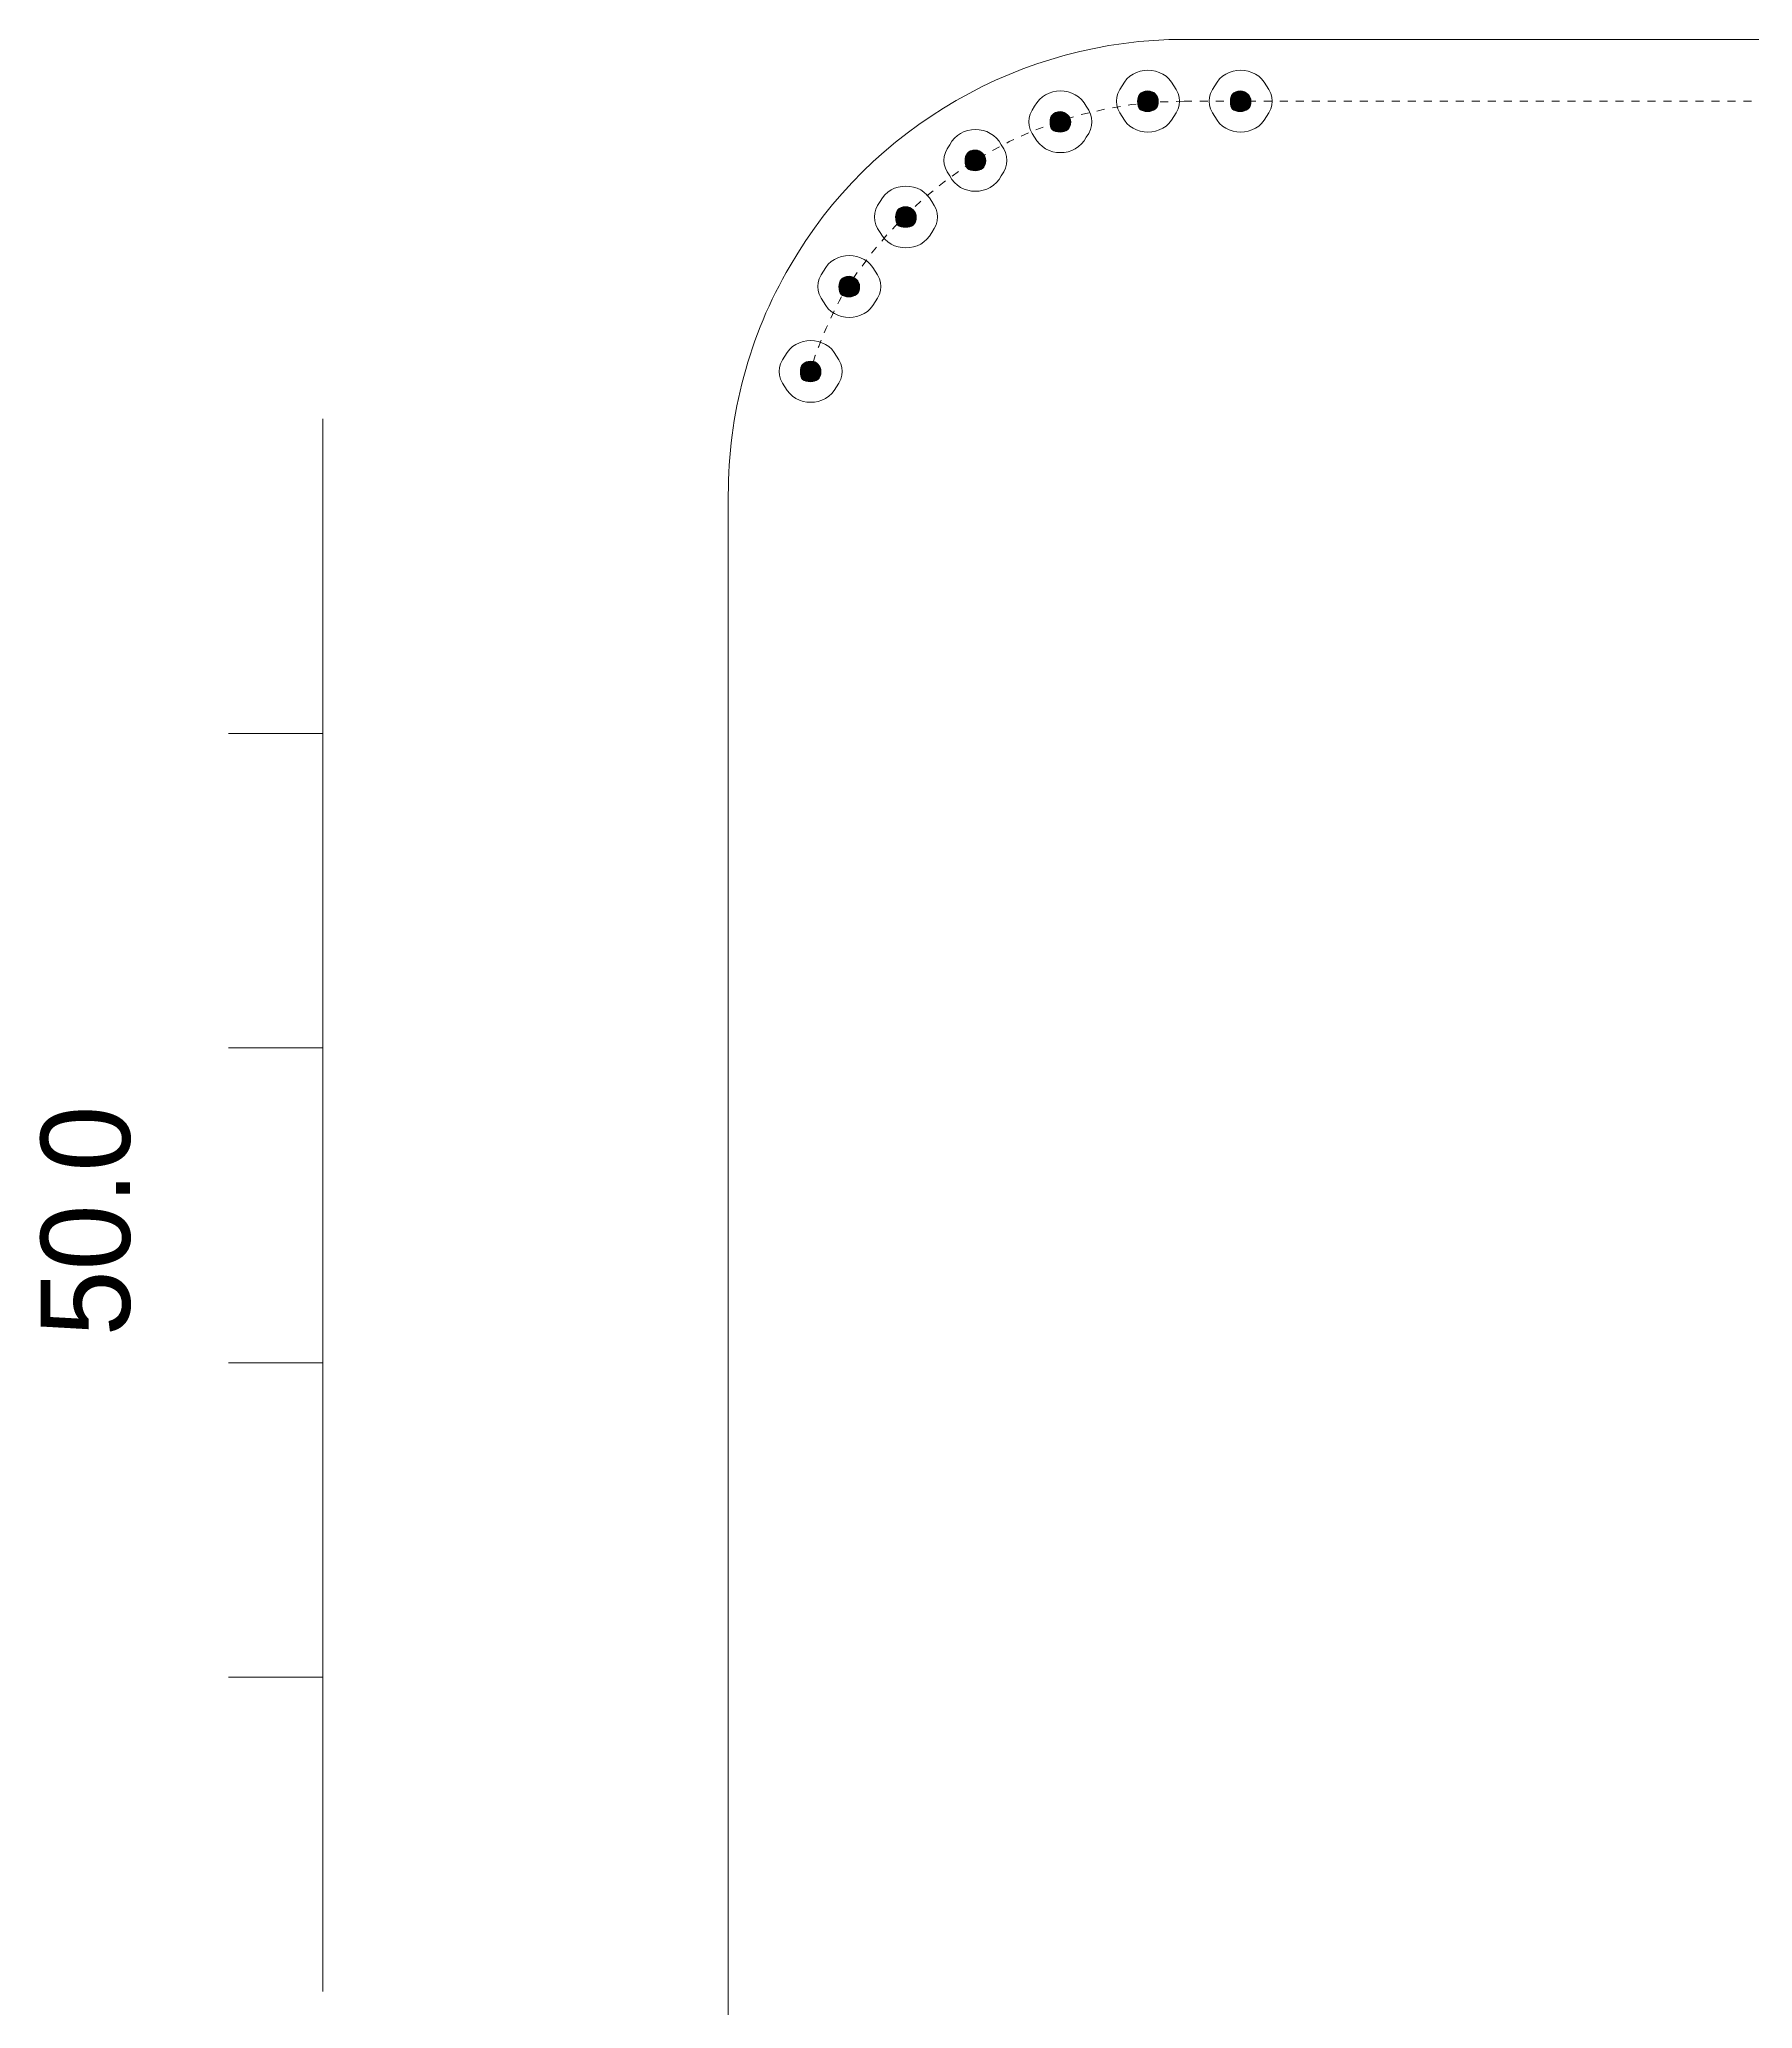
# Model space of a CAD drawing. Header units: millimetres. Extents: x 4 to 393, y -292 to -9.
# Drawn here: x 6.9 to 61.3, y -71.9 to -9.3 of the extents above; entities that cross this region are included whole.
import ezdxf

# ---------------------------------------------------------------- set-up
doc = ezdxf.new("R2010")
doc.units = ezdxf.units.MM
doc.header["$MEASUREMENT"] = 0
for name, pattern in [('AI-Linetype-21', [0.508, 0.254, -0.254]), ('AI-Linetype-22', [0.508, 0.254, -0.254]), ('AI-Linetype-24', [0.508, 0.254, -0.254])]:
    doc.linetypes.add(name, pattern=pattern)
doc.layers.add('レイヤー 1', color=7, linetype='Continuous', lineweight=0)

# ---------------------------------------------------------------- blocks, each defined once
blk = doc.blocks.new('Block_0')
at = {"layer": 'レイヤー 1', "true_color": 0x000000, "transparency": 33554687}
h = blk.add_hatch(color=18, dxfattribs=at)
edge = h.paths.add_edge_path()
edge.add_spline(control_points=[(42.107, -10.95), (41.862, -10.95), (41.78, -11.114), (41.78, -11.278), (41.78, -11.523), (41.862, -11.605), (42.107, -11.605), (42.271, -11.605), (42.435, -11.523), (42.435, -11.278), (42.435, -11.114), (42.271, -10.95), (42.107, -10.95)], knot_values=[0, 0, 0, 0, 1, 1, 1, 2, 2, 2, 3, 3, 3, 4, 4, 4, 4], degree=3, periodic=0)
edge.add_line((42.107, -10.95), (42.107, -10.95))
h = blk.add_hatch(color=18, dxfattribs=at)
edge = h.paths.add_edge_path()
edge.add_spline(control_points=[(45.053, -10.95), (44.807, -10.95), (44.726, -11.114), (44.726, -11.278), (44.726, -11.523), (44.807, -11.605), (45.053, -11.605), (45.217, -11.605), (45.38, -11.523), (45.38, -11.278), (45.38, -11.114), (45.217, -10.95), (45.053, -10.95)], knot_values=[0, 0, 0, 0, 1, 1, 1, 2, 2, 2, 3, 3, 3, 4, 4, 4, 4], degree=3, periodic=0)
edge.add_line((45.053, -10.95), (45.053, -10.95))
h = blk.add_hatch(color=18, dxfattribs=at)
edge = h.paths.add_edge_path()
edge.add_spline(control_points=[(39.326, -11.605), (39.08, -11.605), (38.998, -11.769), (38.998, -11.932), (38.998, -12.178), (39.08, -12.259), (39.326, -12.259), (39.489, -12.259), (39.653, -12.178), (39.653, -11.932), (39.653, -11.769), (39.489, -11.605), (39.326, -11.605)], knot_values=[0, 0, 0, 0, 1, 1, 1, 2, 2, 2, 3, 3, 3, 4, 4, 4, 4], degree=3, periodic=0)
edge.add_line((39.326, -11.605), (39.326, -11.605))
h = blk.add_hatch(color=18, dxfattribs=at)
edge = h.paths.add_edge_path()
edge.add_spline(control_points=[(36.626, -12.832), (36.38, -12.832), (36.298, -12.996), (36.298, -13.159), (36.298, -13.405), (36.38, -13.487), (36.626, -13.487), (36.789, -13.487), (36.953, -13.405), (36.953, -13.159), (36.953, -12.996), (36.789, -12.832), (36.626, -12.832)], knot_values=[0, 0, 0, 0, 1, 1, 1, 2, 2, 2, 3, 3, 3, 4, 4, 4, 4], degree=3, periodic=0)
edge.add_line((36.626, -12.832), (36.626, -12.832))
h = blk.add_hatch(color=18, dxfattribs=at)
edge = h.paths.add_edge_path()
edge.add_spline(control_points=[(34.416, -14.632), (34.171, -14.632), (34.089, -14.796), (34.089, -14.959), (34.089, -15.205), (34.171, -15.287), (34.416, -15.287), (34.58, -15.287), (34.744, -15.205), (34.744, -14.959), (34.744, -14.796), (34.58, -14.632), (34.416, -14.632)], knot_values=[0, 0, 0, 0, 1, 1, 1, 2, 2, 2, 3, 3, 3, 4, 4, 4, 4], degree=3, periodic=0)
edge.add_line((34.416, -14.632), (34.416, -14.632))
h = blk.add_hatch(color=18, dxfattribs=at)
edge = h.paths.add_edge_path()
edge.add_spline(control_points=[(32.616, -16.841), (32.371, -16.841), (32.289, -17.005), (32.289, -17.169), (32.289, -17.414), (32.371, -17.496), (32.616, -17.496), (32.78, -17.496), (32.944, -17.414), (32.944, -17.169), (32.944, -17.005), (32.78, -16.841), (32.616, -16.841)], knot_values=[0, 0, 0, 0, 1, 1, 1, 2, 2, 2, 3, 3, 3, 4, 4, 4, 4], degree=3, periodic=0)
edge.add_line((32.616, -16.841), (32.616, -16.841))
h = blk.add_hatch(color=18, dxfattribs=at)
edge = h.paths.add_edge_path()
edge.add_spline(control_points=[(31.389, -19.541), (31.144, -19.541), (31.062, -19.705), (31.062, -19.868), (31.062, -20.114), (31.144, -20.196), (31.389, -20.196), (31.553, -20.196), (31.716, -20.114), (31.716, -19.868), (31.716, -19.705), (31.553, -19.541), (31.389, -19.541)], knot_values=[0, 0, 0, 0, 1, 1, 1, 2, 2, 2, 3, 3, 3, 4, 4, 4, 4], degree=3, periodic=0)
edge.add_line((31.389, -19.541), (31.389, -19.541))
at = {"layer": 'レイヤー 1', "color": 18, "lineweight": 9, "true_color": 0x000000}
blk.add_line((101.263, -9.314), (43.253, -9.314), dxfattribs=at)
at = {"layer": 'レイヤー 1', "color": 8, "linetype": 'AI-Linetype-24', "lineweight": 9, "true_color": 0x808080}
blk.add_line((43.253, -11.278), (101.263, -11.278), dxfattribs=at)
at = {"layer": 'レイヤー 1', "color": 18, "lineweight": 9, "true_color": 0x000000}
for centre in [(42.107, -11.278), (31.389, -19.868)]:
    blk.add_circle(centre, 0.327, dxfattribs=at)
for points in [[(43.253, -9.314), (38.098, -9.314), (33.271, -12.096), (30.735, -16.514)], [(42.107, -10.296), (41.78, -10.296), (41.453, -10.459), (41.289, -10.787)], [(42.926, -10.787), (42.762, -10.459), (42.435, -10.296), (42.107, -10.296)], [(45.053, -10.296), (44.726, -10.296), (44.398, -10.459), (44.235, -10.787)], [(45.871, -10.787), (45.707, -10.459), (45.38, -10.296), (45.053, -10.296)], [(39.326, -10.95), (38.998, -10.95), (38.671, -11.114), (38.507, -11.441)], [(40.144, -11.441), (39.98, -11.114), (39.653, -10.95), (39.326, -10.95)], [(41.289, -10.787), (41.044, -11.114), (41.044, -11.441), (41.289, -11.769)], [(42.926, -11.769), (43.171, -11.441), (43.171, -11.114), (42.926, -10.787)], [(44.235, -10.787), (43.989, -11.114), (43.989, -11.441), (44.235, -11.769)], [(45.871, -11.769), (46.117, -11.441), (46.117, -11.114), (45.871, -10.787)], [(38.507, -11.441), (38.262, -11.769), (38.262, -12.096), (38.507, -12.423)], [(40.144, -12.423), (40.389, -12.096), (40.389, -11.769), (40.144, -11.441)], [(41.289, -11.769), (41.453, -12.096), (41.78, -12.259), (42.107, -12.259)], [(42.107, -12.259), (42.435, -12.259), (42.762, -12.096), (42.926, -11.769)], [(44.235, -11.769), (44.398, -12.096), (44.726, -12.259), (45.053, -12.259)], [(45.053, -12.259), (45.38, -12.259), (45.707, -12.096), (45.871, -11.769)], [(36.626, -12.178), (36.298, -12.178), (35.971, -12.341), (35.807, -12.669)], [(37.444, -12.669), (37.28, -12.341), (36.953, -12.178), (36.626, -12.178)], [(38.507, -12.423), (38.671, -12.75), (38.998, -12.914), (39.326, -12.914)], [(39.326, -12.914), (39.653, -12.914), (39.98, -12.75), (40.144, -12.423)], [(35.807, -12.669), (35.562, -12.996), (35.562, -13.323), (35.807, -13.65)], [(37.444, -13.65), (37.689, -13.323), (37.689, -12.996), (37.444, -12.669)], [(35.807, -13.65), (35.971, -13.978), (36.298, -14.141), (36.626, -14.141)], [(36.626, -14.141), (36.953, -14.141), (37.28, -13.978), (37.444, -13.65)], [(34.416, -13.978), (34.089, -13.978), (33.762, -14.141), (33.598, -14.469)], [(35.235, -14.469), (35.071, -14.141), (34.744, -13.978), (34.416, -13.978)], [(33.598, -14.469), (33.353, -14.796), (33.353, -15.123), (33.598, -15.45)], [(35.235, -15.45), (35.48, -15.123), (35.48, -14.796), (35.235, -14.469)], [(33.598, -15.45), (33.762, -15.778), (34.089, -15.941), (34.416, -15.941)], [(34.416, -15.941), (34.744, -15.941), (35.071, -15.778), (35.235, -15.45)], [(32.616, -16.187), (32.289, -16.187), (31.962, -16.35), (31.798, -16.678)], [(33.435, -16.678), (33.271, -16.35), (32.944, -16.187), (32.616, -16.187)], [(31.798, -16.678), (31.553, -17.005), (31.553, -17.332), (31.798, -17.659)], [(33.435, -17.659), (33.68, -17.332), (33.68, -17.005), (33.435, -16.678)], [(31.798, -17.659), (31.962, -17.987), (32.289, -18.15), (32.616, -18.15)], [(32.616, -18.15), (32.944, -18.15), (33.271, -17.987), (33.435, -17.659)], [(30.571, -19.378), (30.325, -19.705), (30.325, -20.032), (30.571, -20.359)], [(31.389, -18.887), (31.062, -18.887), (30.735, -19.05), (30.571, -19.378)], [(32.207, -19.378), (32.044, -19.05), (31.716, -18.887), (31.389, -18.887)], [(32.207, -20.359), (32.453, -20.032), (32.453, -19.705), (32.207, -19.378)], [(30.571, -20.359), (30.735, -20.687), (31.062, -20.85), (31.389, -20.85)], [(31.389, -20.85), (31.716, -20.85), (32.044, -20.687), (32.207, -20.359)]]:
    blk.add_open_spline(points, degree=3, dxfattribs=at)
at = {"layer": 'レイヤー 1'}
for points in [[(42.107, -10.95), (41.862, -10.95), (41.78, -11.114), (41.78, -11.278), (41.78, -11.523), (41.862, -11.605), (42.107, -11.605), (42.271, -11.605), (42.435, -11.523), (42.435, -11.278), (42.435, -11.114), (42.271, -10.95), (42.107, -10.95)], [(45.053, -10.95), (44.807, -10.95), (44.726, -11.114), (44.726, -11.278), (44.726, -11.523), (44.807, -11.605), (45.053, -11.605), (45.217, -11.605), (45.38, -11.523), (45.38, -11.278), (45.38, -11.114), (45.217, -10.95), (45.053, -10.95)], [(39.326, -11.605), (39.08, -11.605), (38.998, -11.769), (38.998, -11.932), (38.998, -12.178), (39.08, -12.259), (39.326, -12.259), (39.489, -12.259), (39.653, -12.178), (39.653, -11.932), (39.653, -11.769), (39.489, -11.605), (39.326, -11.605)], [(36.626, -12.832), (36.38, -12.832), (36.298, -12.996), (36.298, -13.159), (36.298, -13.405), (36.38, -13.487), (36.626, -13.487), (36.789, -13.487), (36.953, -13.405), (36.953, -13.159), (36.953, -12.996), (36.789, -12.832), (36.626, -12.832)], [(34.416, -14.632), (34.171, -14.632), (34.089, -14.796), (34.089, -14.959), (34.089, -15.205), (34.171, -15.287), (34.416, -15.287), (34.58, -15.287), (34.744, -15.205), (34.744, -14.959), (34.744, -14.796), (34.58, -14.632), (34.416, -14.632)], [(32.616, -16.841), (32.371, -16.841), (32.289, -17.005), (32.289, -17.169), (32.289, -17.414), (32.371, -17.496), (32.616, -17.496), (32.78, -17.496), (32.944, -17.414), (32.944, -17.169), (32.944, -17.005), (32.78, -16.841), (32.616, -16.841)], [(31.389, -19.541), (31.144, -19.541), (31.062, -19.705), (31.062, -19.868), (31.062, -20.114), (31.144, -20.196), (31.389, -20.196), (31.553, -20.196), (31.716, -20.114), (31.716, -19.868), (31.716, -19.705), (31.553, -19.541), (31.389, -19.541)]]:
    blk.add_open_spline(points, degree=3, knots=[0, 0, 0, 0, 1, 1, 1, 2, 2, 2, 3, 3, 3, 4, 4, 4, 4], dxfattribs=at)
at = {"layer": 'レイヤー 1', "color": 18, "lineweight": 9, "true_color": 0x000000}
for points in [[(45.053, -10.95), (44.807, -10.95), (44.726, -11.114), (44.726, -11.278), (44.726, -11.523), (44.807, -11.605), (45.053, -11.605), (45.217, -11.605), (45.38, -11.523), (45.38, -11.278), (45.38, -11.114), (45.217, -10.95), (45.053, -10.95)], [(39.326, -11.605), (39.08, -11.605), (38.998, -11.769), (38.998, -11.932), (38.998, -12.178), (39.08, -12.259), (39.326, -12.259), (39.489, -12.259), (39.653, -12.178), (39.653, -11.932), (39.653, -11.769), (39.489, -11.605), (39.326, -11.605)], [(36.626, -12.832), (36.38, -12.832), (36.298, -12.996), (36.298, -13.159), (36.298, -13.405), (36.38, -13.487), (36.626, -13.487), (36.789, -13.487), (36.953, -13.405), (36.953, -13.159), (36.953, -12.996), (36.789, -12.832), (36.626, -12.832)], [(34.416, -14.632), (34.171, -14.632), (34.089, -14.796), (34.089, -14.959), (34.089, -15.205), (34.171, -15.287), (34.416, -15.287), (34.58, -15.287), (34.744, -15.205), (34.744, -14.959), (34.744, -14.796), (34.58, -14.632), (34.416, -14.632)], [(30.735, -16.514), (29.425, -18.723), (28.771, -21.259), (28.771, -23.796), (28.771, -23.796), (28.771, -195.851), (28.771, -195.851), (28.771, -195.851), (28.771, -195.851), (28.771, -195.851), (28.771, -197.053), (29.406, -198.178), (30.485, -198.877)], [(32.616, -16.841), (32.371, -16.841), (32.289, -17.005), (32.289, -17.169), (32.289, -17.414), (32.371, -17.496), (32.616, -17.496), (32.78, -17.496), (32.944, -17.414), (32.944, -17.169), (32.944, -17.005), (32.78, -16.841), (32.616, -16.841)]]:
    blk.add_open_spline(points, degree=3, knots=[0, 0, 0, 0, 1, 1, 1, 2, 2, 2, 3, 3, 3, 4, 4, 4, 4], dxfattribs=at)
at = {"layer": 'レイヤー 1', "color": 8, "linetype": 'AI-Linetype-21', "lineweight": 9, "true_color": 0x808080}
blk.add_open_spline([(43.253, -11.278), (38.753, -11.278), (34.662, -13.65), (32.371, -17.496)], degree=3, dxfattribs=at)
at = {"layer": 'レイヤー 1', "color": 8, "linetype": 'AI-Linetype-22', "lineweight": 9, "true_color": 0x808080}
blk.add_open_spline([(32.371, -17.496), (31.962, -18.232), (31.635, -19.05), (31.389, -19.787)], degree=3, dxfattribs=at)

msp = doc.modelspace()

# ---------------------------------------------------------------- linework, layer by layer
at = {"layer": 'レイヤー 1', "color": 18, "lineweight": 9, "true_color": 0x000000}
for p, q in [((15.89, -71.366), (15.89, -21.37)), ((15.89, -31.382), (12.884, -31.382)), ((15.89, -41.373), (12.884, -41.373)), ((15.89, -51.384), (12.884, -51.384)), ((15.89, -61.375), (12.884, -61.375))]:
    msp.add_line(p, q, dxfattribs=at)

# ---------------------------------------------------------------- block references
at = {"layer": 'レイヤー 1'}
msp.add_blockref('Block_0', (0, 0), dxfattribs=at)

# ---------------------------------------------------------------- texts
at = {"layer": 'レイヤー 1', "insert": (9.794, -50.538), "char_height": 0.2, "attachment_point": 7, "rotation": 90}
msp.add_mtext('\\C18;\\c0;\\F#82l#82r#83S#83V#83b#83N|b0|i0|c128;\\H2.832353;\\W0.994709;50.0', dxfattribs=at)

doc.saveas('drawing.dxf')
